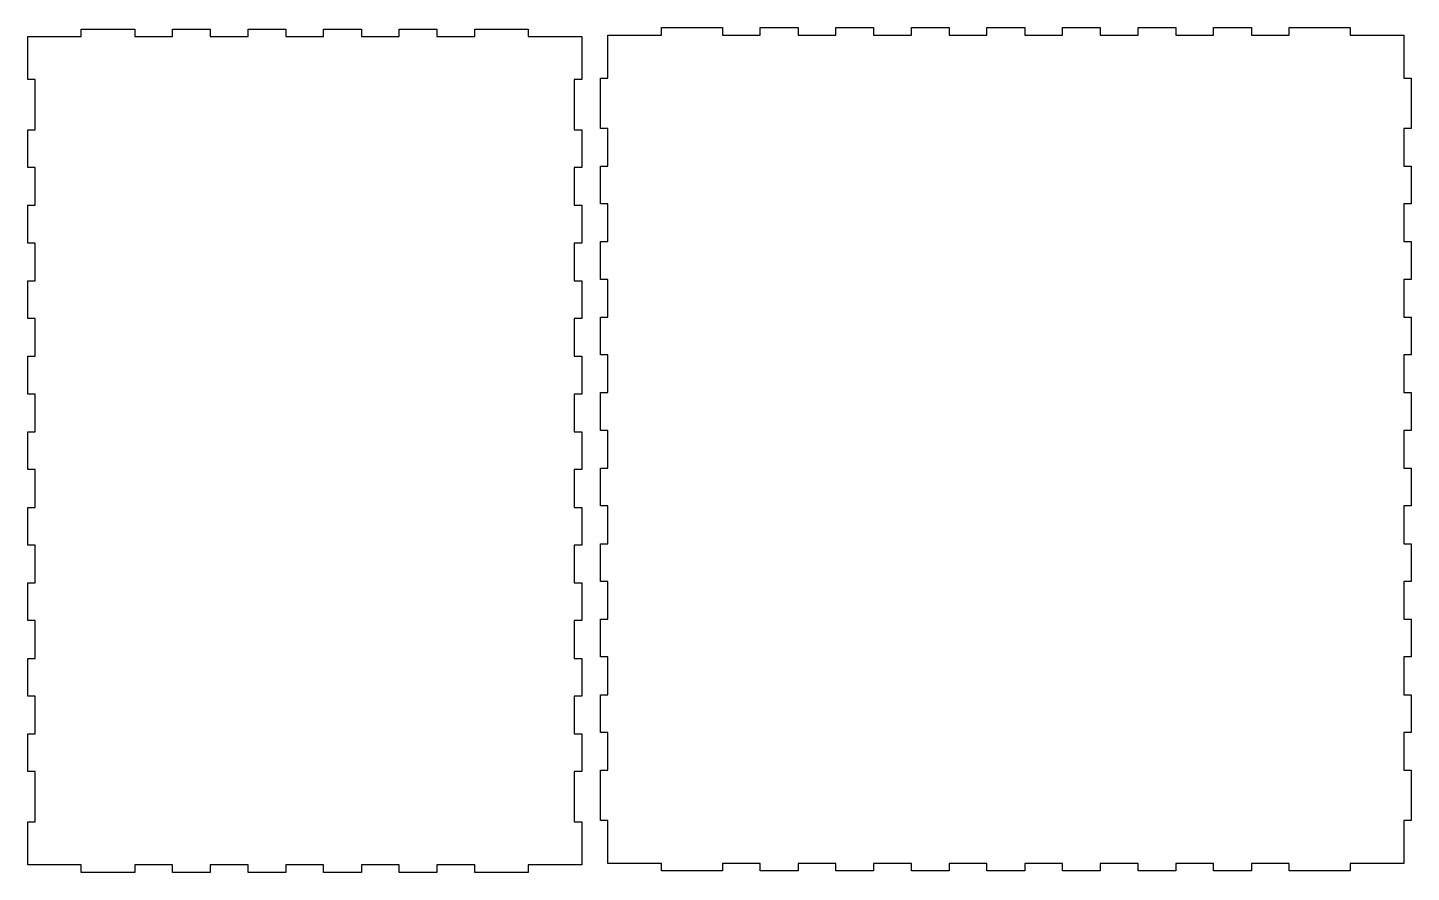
# Model space of a CAD drawing. Extents: x 45 to 594, y 56 to 391.
import ezdxf

# ---------------------------------------------------------------- set-up
doc = ezdxf.new("R2010")
doc.units = 0
doc.layers.add('Layer_1', color=7, linetype='CONTINUOUS')

msp = doc.modelspace()

# ---------------------------------------------------------------- linework, layer by layer
at = {"layer": 'Layer_1', "color": 7}
for points in [[(262.031158, 320.78652), (265.031161, 320.78652), (265.031161, 305.786509), (262.031158, 305.786509), (262.031158, 290.786497), (265.031161, 290.786497), (265.031161, 275.786486), (262.031158, 275.786486), (262.031158, 260.786474), (265.031161, 260.786474), (265.031161, 245.786463), (262.031158, 245.786463), (262.031158, 230.786451), (265.031161, 230.786451), (265.031161, 215.78644), (262.031158, 215.78644), (262.031158, 200.786429), (265.031161, 200.786429), (265.031161, 185.786417), (262.031158, 185.786417), (262.031158, 170.786406), (265.031161, 170.786406), (265.031161, 155.786394), (262.031158, 155.786394), (262.031158, 140.786383), (265.031161, 140.786383), (265.031161, 125.786371), (262.031158, 125.786371), (262.031158, 110.78636), (265.031161, 110.78636), (265.031161, 95.786363), (262.031158, 95.786363), (262.031158, 75.786319), (265.031161, 75.786319), (265.031161, 58.786326), (243.781141, 58.786326), (243.781141, 55.786332), (222.53112, 55.786332), (222.53112, 58.786326), (207.531106, 58.786326), (207.531106, 55.786332), (192.531095, 55.786332), (192.531095, 58.786326), (177.531079, 58.786326), (177.531079, 55.786332), (162.531065, 55.786332), (162.531065, 58.786326), (147.531051, 58.786326), (147.531051, 55.786332), (132.53104, 55.786332), (132.53104, 58.786326), (117.531023, 58.786326), (117.531023, 55.786332), (102.531012, 55.786332), (102.531012, 58.786326), (87.530996, 58.786326), (87.530996, 55.786332), (66.280978, 55.786332), (66.280978, 58.786326), (45.030958, 58.786326), (45.030958, 75.786319), (48.030961, 75.786319), (48.030961, 95.786363), (45.030958, 95.786363), (45.030958, 110.78636), (48.030961, 110.78636), (48.030961, 125.786371), (45.030958, 125.786371), (45.030958, 140.786383), (48.030961, 140.786383), (48.030961, 155.786394), (45.030958, 155.786394), (45.030958, 170.786406), (48.030961, 170.786406), (48.030961, 185.786417), (45.030958, 185.786417), (45.030958, 200.786429), (48.030961, 200.786429), (48.030961, 215.78644), (45.030958, 215.78644), (45.030958, 230.786451), (48.030961, 230.786451), (48.030961, 245.786463), (45.030958, 245.786463), (45.030958, 260.786474), (48.030961, 260.786474), (48.030961, 275.786486), (45.030958, 275.786486), (45.030958, 290.786497), (48.030961, 290.786497), (48.030961, 305.786509), (45.030958, 305.786509), (45.030958, 320.78652), (48.030961, 320.78652), (48.030961, 335.786531), (45.030958, 335.786531), (45.030958, 350.786543), (48.030961, 350.786543), (48.030961, 370.786558), (45.030958, 370.786558), (45.030958, 387.786571), (66.280978, 387.786571), (66.280978, 390.786573), (87.530996, 390.786573), (87.530996, 387.786571), (102.531012, 387.786571), (102.531012, 390.786573), (117.531023, 390.786573), (117.531023, 387.786571), (132.53104, 387.786571), (132.53104, 390.786573), (147.531051, 390.786573), (147.531051, 387.786571), (162.531065, 387.786571), (162.531065, 390.786573), (177.531079, 390.786573), (177.531079, 387.786571), (192.531095, 387.786571), (192.531095, 390.786573), (207.531106, 390.786573), (207.531106, 387.786571), (222.53112, 387.786571), (222.53112, 390.786573), (243.781141, 390.786573), (243.781141, 387.786571), (265.031161, 387.786571), (265.031161, 370.786558), (262.031158, 370.786558), (262.031158, 350.786543), (265.031161, 350.786543), (265.031161, 335.786531), (262.031158, 335.786531), (262.031158, 320.78652)], [(335.945325, 391.343691), (350.945334, 391.343691), (350.945334, 388.343689), (365.945349, 388.343689), (365.945349, 391.343691), (380.945362, 391.343691), (380.945362, 388.343689), (395.945374, 388.343689), (395.945374, 391.343691), (410.945384, 391.343691), (410.945384, 388.343689), (425.945399, 388.343689), (425.945399, 391.343691), (440.945408, 391.343691), (440.945408, 388.343689), (455.945423, 388.343689), (455.945423, 391.343691), (470.945436, 391.343691), (470.945436, 388.343689), (485.945448, 388.343689), (485.945448, 391.343691), (500.94546, 391.343691), (500.94546, 388.343689), (515.945473, 388.343689), (515.945473, 391.343691), (530.945485, 391.343691), (530.945485, 388.343689), (545.945497, 388.343689), (545.945497, 391.343691), (570.195529, 391.343691), (570.195529, 388.343689), (591.445536, 388.343689), (591.445536, 371.343675), (594.44553, 371.343675), (594.44553, 351.343658), (591.445536, 351.343658), (591.445536, 336.343646), (594.44553, 336.343646), (594.44553, 321.343634), (591.445536, 321.343634), (591.445536, 306.343621), (594.44553, 306.343621), (594.44553, 291.343609), (591.445536, 291.343609), (591.445536, 276.343597), (594.44553, 276.343597), (594.44553, 261.343584), (591.445536, 261.343584), (591.445536, 246.343572), (594.44553, 246.343572), (594.44553, 231.34356), (591.445536, 231.34356), (591.445536, 216.343547), (594.44553, 216.343547), (594.44553, 201.343535), (591.445536, 201.343535), (591.445536, 186.343523), (594.44553, 186.343523), (594.44553, 171.34351), (591.445536, 171.34351), (591.445536, 156.343498), (594.44553, 156.343498), (594.44553, 141.343486), (591.445536, 141.343486), (591.445536, 126.343473), (594.44553, 126.343473), (594.44553, 111.343461), (591.445536, 111.343461), (591.445536, 96.343463), (594.44553, 96.343463), (594.44553, 76.343418), (591.445536, 76.343418), (591.445536, 59.343424), (570.195529, 59.343424), (570.195529, 56.34343), (545.945497, 56.34343), (545.945497, 59.343424), (530.945485, 59.343424), (530.945485, 56.34343), (515.945473, 56.34343), (515.945473, 59.343424), (500.94546, 59.343424), (500.94546, 56.34343), (485.945448, 56.34343), (485.945448, 59.343424), (470.945436, 59.343424), (470.945436, 56.34343), (455.945423, 56.34343), (455.945423, 59.343424), (440.945408, 59.343424), (440.945408, 56.34343), (425.945399, 56.34343), (425.945399, 59.343424), (410.945384, 59.343424), (410.945384, 56.34343), (395.945374, 56.34343), (395.945374, 59.343424), (380.945362, 59.343424), (380.945362, 56.34343), (365.945349, 56.34343), (365.945349, 59.343424), (350.945334, 59.343424), (350.945334, 56.34343), (335.945325, 56.34343), (335.945325, 59.343424), (320.945312, 59.343424), (320.945312, 56.34343), (296.695291, 56.34343), (296.695291, 59.343424), (275.445274, 59.343424), (275.445274, 76.343418), (272.445271, 76.343418), (272.445271, 96.343463), (275.445274, 96.343463), (275.445274, 111.343461), (272.445271, 111.343461), (272.445271, 126.343473), (275.445274, 126.343473), (275.445274, 141.343486), (272.445271, 141.343486), (272.445271, 156.343498), (275.445274, 156.343498), (275.445274, 171.34351), (272.445271, 171.34351), (272.445271, 186.343523), (275.445274, 186.343523), (275.445274, 201.343535), (272.445271, 201.343535), (272.445271, 216.343547), (275.445274, 216.343547), (275.445274, 231.34356), (272.445271, 231.34356), (272.445271, 246.343572), (275.445274, 246.343572), (275.445274, 261.343584), (272.445271, 261.343584), (272.445271, 276.343597), (275.445274, 276.343597), (275.445274, 291.343609), (272.445271, 291.343609), (272.445271, 306.343621), (275.445274, 306.343621), (275.445274, 321.343634), (272.445271, 321.343634), (272.445271, 336.343646), (275.445274, 336.343646), (275.445274, 351.343658), (272.445271, 351.343658), (272.445271, 371.343675), (275.445274, 371.343675), (275.445274, 388.343689), (296.695291, 388.343689), (296.695291, 391.343691), (320.945312, 391.343691), (320.945312, 388.343689), (335.945325, 388.343689), (335.945325, 391.343691)]]:
    msp.add_lwpolyline(points, close=True, dxfattribs=at)

doc.saveas('drawing.dxf')
